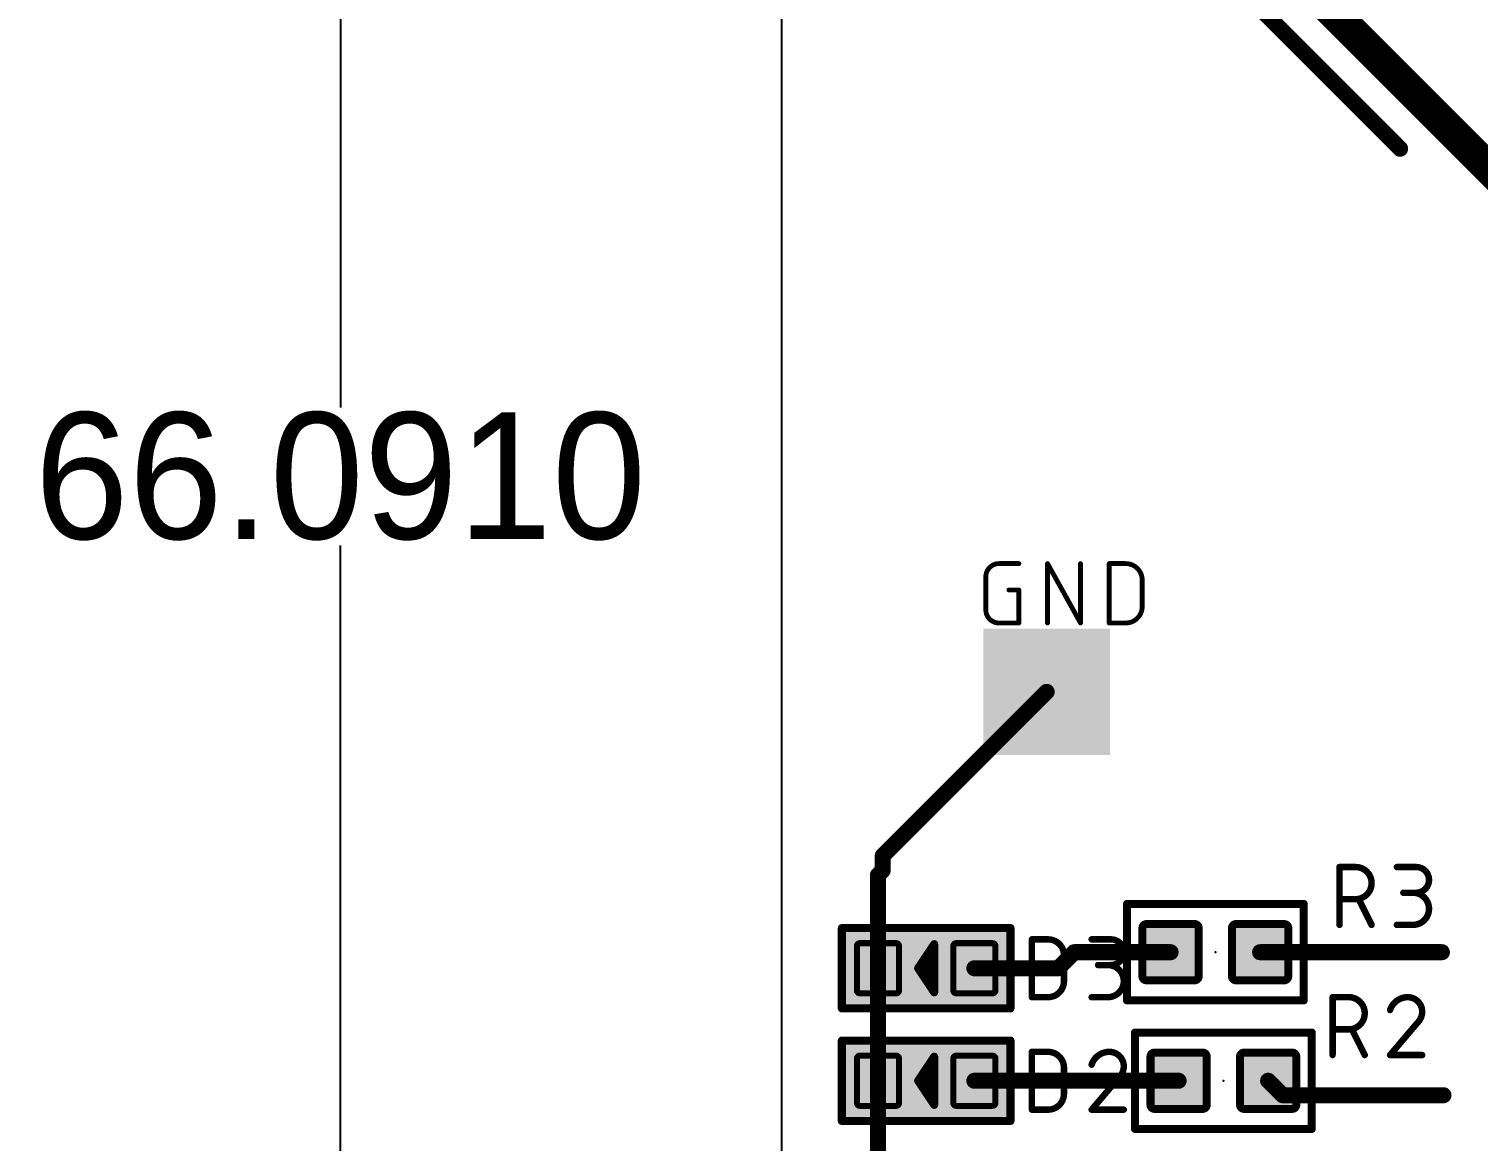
# Model space of a CAD drawing. Extents: x -12 to 108, y -5 to 75.
# Drawn here: x -11.9 to 11.01, y 22.54 to 40.12 of the extents above; entities that cross this region are included whole.
import ezdxf

# ---------------------------------------------------------------- set-up
doc = ezdxf.new("R2010")
doc.units = 0
doc.header["$MEASUREMENT"] = 0
doc.layers.get('0').update_dxf_attribs({"linetype": 'CONTINUOUS'})
doc.layers.get('Defpoints').update_dxf_attribs({"linetype": 'CONTINUOUS'})
for name, color, linetype in [('1', 12, 'CONTINUOUS'), ('20', 31, 'CONTINUOUS'), ('21', 41, 'CONTINUOUS'), ('23', 53, 'CONTINUOUS'), ('25', 253, 'CONTINUOUS'), ('39', 12, 'CONTINUOUS')]:
    doc.layers.add(name, color=color, linetype=linetype)
doc.dimstyles.new('Annotative', dxfattribs={"dimtxt": 0.18, "dimasz": 0.18, "dimexe": 0.18, "dimexo": 0.0625, "dimgap": 0.09, "dimtad": 0, "dimtih": 1, "dimtoh": 1, "dimdec": 4, "dimzin": 0, "dimdsep": 46, "dimtxsty": 'Standard', "dimcen": 0.09, "dimadec": 0, "dimazin": 0, "dimtfac": 1, "dimtdec": 4, "dimtofl": 0, "dimtmove": 0, "dimatfit": 3, "dimfxl": 1, "dimtolj": 1, "dimtzin": 0, "dimarcsym": 0})

# ---------------------------------------------------------------- blocks, each defined once
blk = doc.blocks.new('RECT')
blk.add_solid([(-0.5, -0.5), (0.5, -0.5), (-0.5, 0.5), (0.5, 0.5)])
blk = doc.blocks.new('RECT121920X142240R25')
at = {"const_width": 0.0953}
blk.add_lwpolyline([(0.3334, -0.3493), (0.3334, 0.3493, 0.4142), (0.2858, 0.3969), (-0.2858, 0.3969, 0.4142), (-0.3334, 0.3493), (-0.3334, -0.3493, 0.4142), (-0.2858, -0.3969), (0.2858, -0.3969, 0.4142)], format="xyb", close=True, dxfattribs=at)
blk.add_solid([(-0.3096, -0.3731), (0.3096, -0.3731), (-0.3096, 0.3731), (0.3096, 0.3731)])
blk = doc.blocks.new('RECT162560X162560R25')
at = {"const_width": 0.127}
blk.add_lwpolyline([(0.4445, -0.381), (0.4445, 0.381, 0.4142), (0.381, 0.4445), (-0.381, 0.4445, 0.4142), (-0.4445, 0.381), (-0.4445, -0.381, 0.4142), (-0.381, -0.4445), (0.381, -0.4445, 0.4142)], format="xyb", close=True, dxfattribs=at)
blk.add_solid([(-0.4064, -0.4064), (0.4064, -0.4064), (-0.4064, 0.4064), (0.4064, 0.4064)])
blk = doc.blocks.new('*D369')
at = {"layer": '21', "color": 0, "linetype": 'Continuous', "lineweight": -2, "transparency": 16777216}
for p, q in [((-0.063, 66.091), (-7.156, 66.091)), ((-6.976, 64.091), (-6.976, 34.136)), ((-6.976, 2), (-6.976, 31.956)), ((-0.063, 0), (-7.156, 0))]:
    blk.add_line(p, q, dxfattribs=at)
at = {"layer": '21', "color": 0, "linetype": 'Continuous', "transparency": 16777216}
for points in [[(-7.31, 64.091), (-6.643, 64.091), (-6.976, 66.091)], [(-7.31, 2), (-6.643, 2), (-6.976, 0)]]:
    blk.add_solid(points, dxfattribs=at)
at = {"layer": 'Defpoints', "color": 0, "linetype": 'Continuous', "transparency": 16777216}
for p in [(0, 66.091), (0, 0), (-6.976, 0)]:
    blk.add_point(p, dxfattribs=at)
at = {"layer": '21', "color": 0, "linetype": 'Continuous', "transparency": 16777216, "insert": (-6.976, 33.045), "char_height": 2, "attachment_point": 5}
blk.add_mtext('\\A1;66.0910', dxfattribs=at)

msp = doc.modelspace()

# ---------------------------------------------------------------- linework, layer by layer
at = {"layer": '1'}
for points, const_width in [([(6.2484, 41.7576), (9.779, 38.227)], 0.254), ([(7.7724, 41.3258), (16.0528, 33.0454)], 0.508), ([(1.6002, 27.051), (4.191, 29.6418)], 0.254), ([(1.6002, 26.8224), (1.6002, 27.051)], 0.254), ([(1.524, 26.7462), (1.6002, 26.8224)], 0.254), ([(1.524, 25.273), (1.524, 26.7462)], 0.254), ([(4.6261, 25.527), (4.3721, 25.273)], 0.254), ([(4.6261, 25.527), (6.1501, 25.527)], 0.254), ([(10.4394, 25.527), (7.5659, 25.527)], 0.254), ([(1.524, 23.495), (1.524, 25.273)], 0.254), ([(4.3721, 25.273), (3.048, 25.273)], 0.254), ([(1.524, 21.717), (1.524, 23.495)], 0.254), ([(6.2771, 23.495), (3.048, 23.495)], 0.254), ([(7.9215, 23.2664), (7.6929, 23.495)], 0.254), ([(10.4648, 23.2664), (7.9215, 23.2664)], 0.254)]:
    msp.add_lwpolyline(points, dxfattribs=dict(at, const_width=const_width))
at = {"layer": '1', "const_width": 0.127}
for points in [[(9.7341, 38.1821, 1), (9.8239, 38.2719)], [(4.2359, 29.5969, 1), (4.1461, 29.6867)], [(1.6637, 27.051, 1), (1.5367, 27.051)], [(1.5553, 27.0959, 1), (1.6451, 27.0061)], [(1.5875, 26.7462, 1), (1.4605, 26.7462)], [(1.4791, 26.7911, 1), (1.5689, 26.7013)], [(1.5367, 26.8224, 1), (1.6637, 26.8224)], [(1.6451, 26.7775, 1), (1.5553, 26.8673)], [(4.6261, 25.5905, 1), (4.6261, 25.4635)], [(4.671, 25.4821, 1), (4.5812, 25.5719)], [(6.1501, 25.4635, 1), (6.1501, 25.5905)], [(7.5659, 25.5905, 1), (7.5659, 25.4635)], [(10.4394, 25.4635, 1), (10.4394, 25.5905)], [(1.5875, 25.273, 1), (1.4605, 25.273)], [(1.4605, 25.273, 1), (1.5875, 25.273)], [(3.048, 25.3365, 1), (3.048, 25.2095)], [(4.3272, 25.3179, 1), (4.417, 25.2281)], [(4.3721, 25.2095, 1), (4.3721, 25.3365)], [(1.5875, 23.495, 1), (1.4605, 23.495)], [(3.048, 23.5585, 1), (3.048, 23.4315)], [(6.2771, 23.4315, 1), (6.2771, 23.5585)], [(7.7378, 23.5399, 1), (7.648, 23.4501)], [(1.4605, 23.495, 1), (1.5875, 23.495)], [(7.9215, 23.3299, 1), (7.9215, 23.2029)], [(7.8766, 23.2215, 1), (7.9664, 23.3113)], [(10.4648, 23.2029, 1), (10.4648, 23.3299)]]:
    msp.add_lwpolyline(points, format="xyb", dxfattribs=at)
at = {"layer": '20'}
msp.add_line((0, 66.091), (0, 0), dxfattribs=at)
at = {"layer": '21', "const_width": 0.0635}
for points in [[(5.461, 26.3208, 1), (5.461, 26.2573)], [(5.4928, 26.289, 1), (5.4293, 26.289)], [(8.2868, 26.289, 1), (8.2233, 26.289)], [(8.255, 26.2573, 1), (8.255, 26.3208)], [(0.9843, 25.908, 1), (0.9207, 25.908)], [(0.9525, 25.9398, 1), (0.9525, 25.8763)], [(3.6513, 25.908, 1), (3.5878, 25.908)], [(3.6195, 25.8763, 1), (3.6195, 25.9398)], [(2.4448, 25.654, 1), (2.3813, 25.654)], [(2.4394, 25.6364, 1), (2.3866, 25.6716)], [(2.3178, 25.4635, 1), (2.2542, 25.4635)], [(2.2596, 25.4811, 1), (2.3124, 25.4459)], [(2.3124, 25.4459, 1), (2.2596, 25.4811)], [(2.3813, 25.527, 1), (2.3177, 25.527)], [(2.1854, 25.2906, 1), (2.1326, 25.2554)], [(2.1326, 25.2906, 1), (2.1854, 25.2554)], [(2.2542, 25.0825, 1), (2.3178, 25.0825)], [(2.3124, 25.1001, 1), (2.2596, 25.0649)], [(2.2596, 25.0649, 1), (2.3124, 25.1001)], [(2.3177, 25.019, 1), (2.3813, 25.019)], [(2.3813, 24.892, 1), (2.4448, 24.892)], [(2.3866, 24.8744, 1), (2.4394, 24.9096)], [(5.461, 24.7967, 1), (5.461, 24.7333)], [(5.4293, 24.765, 1), (5.4928, 24.765)], [(8.2233, 24.765, 1), (8.2868, 24.765)], [(8.255, 24.7333, 1), (8.255, 24.7967)], [(0.9207, 24.638, 1), (0.9843, 24.638)], [(0.9525, 24.6698, 1), (0.9525, 24.6063)], [(3.5878, 24.638, 1), (3.6513, 24.638)], [(3.6195, 24.6063, 1), (3.6195, 24.6698)], [(5.588, 24.2888, 1), (5.588, 24.2253)], [(5.6197, 24.257, 1), (5.5563, 24.257)], [(8.4138, 24.257, 1), (8.3502, 24.257)], [(8.382, 24.2253, 1), (8.382, 24.2888)], [(0.9843, 24.13, 1), (0.9207, 24.13)], [(0.9525, 24.1618, 1), (0.9525, 24.0983)], [(3.6513, 24.13, 1), (3.5878, 24.13)], [(3.6195, 24.0983, 1), (3.6195, 24.1618)], [(2.4448, 23.876, 1), (2.3813, 23.876)], [(2.4394, 23.8584, 1), (2.3866, 23.8936)], [(2.3178, 23.6855, 1), (2.2542, 23.6855)], [(2.2596, 23.7031, 1), (2.3124, 23.6679)], [(2.3124, 23.6679, 1), (2.2596, 23.7031)], [(2.3813, 23.749, 1), (2.3177, 23.749)], [(2.1854, 23.5126, 1), (2.1326, 23.4774)], [(2.1326, 23.5126, 1), (2.1854, 23.4774)], [(2.3124, 23.3221, 1), (2.2596, 23.2869)], [(2.2542, 23.3045, 1), (2.3178, 23.3045)], [(2.2596, 23.2869, 1), (2.3124, 23.3221)], [(2.3177, 23.241, 1), (2.3813, 23.241)], [(2.3813, 23.114, 1), (2.4448, 23.114)], [(2.3866, 23.0964, 1), (2.4394, 23.1316)], [(0.9525, 22.8917, 1), (0.9525, 22.8283)], [(3.6195, 22.8283, 1), (3.6195, 22.8917)], [(0.9207, 22.86, 1), (0.9843, 22.86)], [(3.5878, 22.86, 1), (3.6513, 22.86)], [(5.588, 22.7647, 1), (5.588, 22.7013)], [(5.5563, 22.733, 1), (5.6197, 22.733)], [(8.3502, 22.733, 1), (8.4138, 22.733)], [(8.382, 22.7013, 1), (8.382, 22.7647)]]:
    msp.add_lwpolyline(points, format="xyb", dxfattribs=at)
at = {"layer": '21', "const_width": 0.127}
for points in [[(5.461, 26.289), (8.255, 26.289)], [(5.461, 24.765), (5.461, 26.289)], [(8.255, 26.289), (8.255, 24.765)], [(0.9525, 24.638), (0.9525, 25.908)], [(0.9525, 25.908), (3.6195, 25.908)], [(3.6195, 25.908), (3.6195, 24.638)], [(2.413, 25.654), (2.286, 25.4635)], [(2.413, 24.892), (2.413, 25.654)], [(2.286, 25.4635), (2.159, 25.273)], [(2.286, 25.0825), (2.286, 25.4635)], [(2.3495, 25.019), (2.3495, 25.527)], [(2.159, 25.273), (2.286, 25.0825)], [(2.286, 25.0825), (2.413, 24.892)], [(8.255, 24.765), (5.461, 24.765)], [(3.6195, 24.638), (0.9525, 24.638)], [(5.588, 24.257), (8.382, 24.257)], [(5.588, 22.733), (5.588, 24.257)], [(8.382, 24.257), (8.382, 22.733)], [(0.9525, 22.86), (0.9525, 24.13)], [(0.9525, 24.13), (3.6195, 24.13)], [(3.6195, 24.13), (3.6195, 22.86)], [(2.413, 23.876), (2.286, 23.6855)], [(2.413, 23.114), (2.413, 23.876)], [(2.286, 23.6855), (2.159, 23.495)], [(2.286, 23.3045), (2.286, 23.6855)], [(2.3495, 23.241), (2.3495, 23.749)], [(2.159, 23.495), (2.286, 23.3045)], [(2.286, 23.3045), (2.413, 23.114)], [(3.6195, 22.86), (0.9525, 22.86)], [(8.382, 22.733), (5.588, 22.733)]]:
    msp.add_lwpolyline(points, dxfattribs=at)
at = {"layer": '23'}
for p in [(4.191, 29.6418), (6.858, 25.527), (2.286, 25.273), (2.286, 23.495), (6.985, 23.495)]:
    msp.add_point(p, dxfattribs=at)
at = {"layer": '25'}
for points, const_width in [([(3.4379, 31.6697, 0.4142), (3.2291, 31.4609)], 0.0762), ([(3.4379, 31.6888, 1), (3.4379, 31.6507)], 0.0381), ([(3.4379, 31.6507, 1), (3.4379, 31.6887)], 0.0381), ([(3.7512, 31.6507, 1), (3.7512, 31.6888)], 0.0381), ([(4.2211, 31.679, 1), (4.1878, 31.6604)], 0.0381), ([(4.2235, 31.6697, 1), (4.1854, 31.6697)], 0.0381), ([(4.7456, 31.6697, 1), (4.7075, 31.6697)], 0.0381), ([(5.1798, 31.6888, 1), (5.1798, 31.6507)], 0.0381), ([(5.1989, 31.6697, 1), (5.1608, 31.6697)], 0.0381), ([(5.4409, 31.6888, 1), (5.4409, 31.6507)], 0.0381), ([(5.7019, 31.4086, 0.4142), (5.4409, 31.6697)], 0.0762), ([(5.4409, 31.6507, 1), (5.4409, 31.6888)], 0.0381), ([(3.2482, 31.4609, 1), (3.2101, 31.4609)], 0.0381), ([(3.2101, 31.4609, 1), (3.2482, 31.4609)], 0.0381), ([(5.721, 31.4086, 1), (5.6829, 31.4086)], 0.0381), ([(5.6829, 31.4086, 1), (5.721, 31.4086)], 0.0381), ([(3.5946, 31.2711, 1), (3.5946, 31.233)], 0.0381), ([(3.7703, 31.252, 1), (3.7322, 31.252)], 0.0381), ([(3.7512, 31.233, 1), (3.7512, 31.2711)], 0.0381), ([(3.2291, 30.9387, 0.4142), (3.4379, 30.7299)], 0.0762), ([(3.2482, 30.9387, 1), (3.2101, 30.9387)], 0.0381), ([(3.2101, 30.9387, 1), (3.2482, 30.9387)], 0.0381), ([(5.4409, 30.7299, 0.4142), (5.7019, 30.991)], 0.0762), ([(5.721, 30.991, 1), (5.6829, 30.991)], 0.0381), ([(5.6829, 30.991, 1), (5.721, 30.991)], 0.0381), ([(3.4379, 30.749, 1), (3.4379, 30.7109)], 0.0381), ([(3.4379, 30.7109, 1), (3.4379, 30.749)], 0.0381), ([(3.7322, 30.7299, 1), (3.7703, 30.7299)], 0.0381), ([(3.7512, 30.7109, 1), (3.7512, 30.749)], 0.0381), ([(4.1854, 30.7299, 1), (4.2235, 30.7299)], 0.0381), ([(4.7075, 30.7299, 1), (4.7456, 30.7299)], 0.0381), ([(4.7099, 30.7206, 1), (4.7432, 30.7392)], 0.0381), ([(5.1798, 30.749, 1), (5.1798, 30.7109)], 0.0381), ([(5.1608, 30.7299, 1), (5.1989, 30.7299)], 0.0381), ([(5.4409, 30.7489, 1), (5.4409, 30.7109)], 0.0381), ([(5.4409, 30.7109, 1), (5.4409, 30.749)], 0.0381), ([(8.8458, 26.8732, 1), (8.795, 26.8732)], 0.0508), ([(8.8204, 26.8986, 1), (8.8204, 26.8478)], 0.0508), ([(9.0744, 26.3652, 1), (9.0744, 26.8732)], 0.1016), ([(9.0744, 26.8986, 1), (9.0744, 26.8478)], 0.0508), ([(9.0744, 26.8478, 1), (9.0744, 26.8986)], 0.0508), ([(9.7282, 26.8986, 1), (9.7282, 26.8478)], 0.0508), ([(10.033, 26.4668, 1), (10.033, 26.8732)], 0.1016), ([(10.033, 26.8986, 1), (10.033, 26.8478)], 0.0508), ([(10.033, 26.8478, 1), (10.033, 26.8986)], 0.0508), ([(8.8204, 26.3906, 1), (8.8204, 26.3398)], 0.0508), ([(9.0744, 26.3906, 1), (9.0744, 26.3398)], 0.0508), ([(9.0744, 26.3398, 1), (9.0744, 26.3906)], 0.0508), ([(9.1479, 26.3766, 1), (9.1025, 26.3538)], 0.0508), ([(9.8298, 26.4922, 1), (9.8298, 26.4414)], 0.0508), ([(9.9822, 25.9588, 1), (9.9822, 26.4668)], 0.1016), ([(9.9822, 26.4922, 1), (9.9822, 26.4414)], 0.0508), ([(10.033, 26.4922, 1), (10.033, 26.4414)], 0.0508), ([(10.033, 26.4414, 1), (10.033, 26.4922)], 0.0508), ([(8.795, 25.9588, 1), (8.8458, 25.9588)], 0.0508), ([(9.3057, 25.9474, 1), (9.3511, 25.9702)], 0.0508), ([(9.7282, 25.9842, 1), (9.7282, 25.9334)], 0.0508), ([(9.9822, 25.9842, 1), (9.9822, 25.9334)], 0.0508), ([(9.9822, 25.9334, 1), (9.9822, 25.9842)], 0.0508), ([(3.9827, 25.7302, 1), (3.9319, 25.7302)], 0.0508), ([(3.9573, 25.7556, 1), (3.9573, 25.7048)], 0.0508), ([(4.4653, 25.4762, 0.4142), (4.2113, 25.7302)], 0.1016), ([(4.2113, 25.7556, 1), (4.2113, 25.7048)], 0.0508), ([(4.2113, 25.7048, 1), (4.2113, 25.7556)], 0.0508), ([(4.9022, 25.7556, 1), (4.9022, 25.7048)], 0.0508), ([(5.207, 25.3238, 1), (5.207, 25.7302)], 0.1016), ([(5.207, 25.7556, 1), (5.207, 25.7048)], 0.0508), ([(5.207, 25.7048, 1), (5.207, 25.7556)], 0.0508), ([(4.4907, 25.4762, 1), (4.4399, 25.4762)], 0.0508), ([(4.4399, 25.4762, 1), (4.4907, 25.4762)], 0.0508), ([(5.0038, 25.3492, 1), (5.0038, 25.2984)], 0.0508), ([(5.1562, 24.8158, 1), (5.1562, 25.3238)], 0.1016), ([(5.1562, 25.3492, 1), (5.1562, 25.2984)], 0.0508), ([(5.207, 25.3492, 1), (5.207, 25.2984)], 0.0508), ([(5.207, 25.2984, 1), (5.207, 25.3492)], 0.0508), ([(4.2113, 24.8158, 0.4142), (4.4653, 25.0698)], 0.1016), ([(4.4907, 25.0698, 1), (4.4399, 25.0698)], 0.0508), ([(4.4399, 25.0698, 1), (4.4907, 25.0698)], 0.0508), ([(3.9573, 24.8412, 1), (3.9573, 24.7904)], 0.0508), ([(3.9319, 24.8158, 1), (3.9827, 24.8158)], 0.0508), ([(4.2113, 24.8412, 1), (4.2113, 24.7904)], 0.0508), ([(4.2113, 24.7904, 1), (4.2113, 24.8412)], 0.0508), ([(4.9022, 24.8412, 1), (4.9022, 24.7904)], 0.0508), ([(5.1562, 24.8412, 1), (5.1562, 24.7904)], 0.0508), ([(5.1562, 24.7904, 1), (5.1562, 24.8412)], 0.0508), ([(8.7376, 24.8158, 1), (8.6868, 24.8158)], 0.0508), ([(8.7122, 24.8412, 1), (8.7122, 24.7904)], 0.0508), ([(8.9662, 24.3078, 1), (8.9662, 24.8158)], 0.1016), ([(8.9662, 24.8412, 1), (8.9662, 24.7904)], 0.0508), ([(8.9662, 24.7904, 1), (8.9662, 24.8412)], 0.0508), ([(9.8994, 24.8158, 0.3252), (9.62, 24.6126)], 0.1016), ([(10.128, 24.5872, 0.4142), (9.8994, 24.8158)], 0.1016), ([(9.8994, 24.8412, 1), (9.8994, 24.7904)], 0.0508), ([(9.8994, 24.7904, 1), (9.8994, 24.8412)], 0.0508), ([(9.5958, 24.6204, 1), (9.6441, 24.6048)], 0.0508), ([(10.0518, 24.4094, 0.2053), (10.128, 24.5872)], 0.1016), ([(10.1534, 24.5872, 1), (10.1026, 24.5872)], 0.0508), ([(10.1026, 24.5872, 1), (10.1534, 24.5872)], 0.0508), ([(8.7122, 24.3332, 1), (8.7122, 24.2824)], 0.0508), ([(8.9662, 24.3332, 1), (8.9662, 24.2824)], 0.0508), ([(8.9662, 24.2824, 1), (8.9662, 24.3332)], 0.0508), ([(9.0397, 24.3192, 1), (8.9943, 24.2964)], 0.0508), ([(10.0343, 24.4278, 1), (10.0693, 24.391)], 0.0508), ([(10.0711, 24.3929, 1), (10.0324, 24.4259)], 0.0508), ([(3.9827, 23.9522, 1), (3.9319, 23.9522)], 0.0508), ([(3.9573, 23.9776, 1), (3.9573, 23.9268)], 0.0508), ([(4.4653, 23.6982, 0.4142), (4.2113, 23.9522)], 0.1016), ([(4.2113, 23.9776, 1), (4.2113, 23.9268)], 0.0508), ([(4.2113, 23.9268, 1), (4.2113, 23.9776)], 0.0508), ([(5.1816, 23.9522, 0.3252), (4.9022, 23.749)], 0.1016), ([(5.4102, 23.7236, 0.4142), (5.1816, 23.9522)], 0.1016), ([(5.1816, 23.9776, 1), (5.1816, 23.9268)], 0.0508), ([(5.1816, 23.9268, 1), (5.1816, 23.9776)], 0.0508), ([(8.6868, 23.9014, 1), (8.7376, 23.9014)], 0.0508), ([(9.1975, 23.89, 1), (9.2429, 23.9128)], 0.0508), ([(9.6006, 23.9179, 1), (9.6393, 23.8849)], 0.0508), ([(9.62, 23.9268, 1), (9.62, 23.876)], 0.0508), ([(10.128, 23.876, 1), (10.128, 23.9268)], 0.0508), ([(4.4907, 23.6982, 1), (4.4399, 23.6982)], 0.0508), ([(4.4399, 23.6982, 1), (4.4907, 23.6982)], 0.0508), ([(4.878, 23.7568, 1), (4.9264, 23.7412)], 0.0508), ([(5.334, 23.5458, 0.2053), (5.4102, 23.7236)], 0.1016), ([(5.4356, 23.7236, 1), (5.3848, 23.7236)], 0.0508), ([(5.3848, 23.7236, 1), (5.4356, 23.7236)], 0.0508), ([(5.3165, 23.5642, 1), (5.3515, 23.5274)], 0.0508), ([(5.3534, 23.5293, 1), (5.3146, 23.5623)], 0.0508), ([(4.2113, 23.0378, 0.4142), (4.4653, 23.2918)], 0.1016), ([(4.4907, 23.2918, 1), (4.4399, 23.2918)], 0.0508), ([(4.4399, 23.2918, 1), (4.4907, 23.2918)], 0.0508), ([(3.9573, 23.0632, 1), (3.9573, 23.0124)], 0.0508), ([(3.9319, 23.0378, 1), (3.9827, 23.0378)], 0.0508), ([(4.2113, 23.0632, 1), (4.2113, 23.0124)], 0.0508), ([(4.2113, 23.0124, 1), (4.2113, 23.0632)], 0.0508), ([(4.8828, 23.0543, 1), (4.9216, 23.0213)], 0.0508), ([(4.9022, 23.0632, 1), (4.9022, 23.0124)], 0.0508), ([(5.4102, 23.0124, 1), (5.4102, 23.0632)], 0.0508)]:
    msp.add_lwpolyline(points, format="xyb", dxfattribs=dict(at, const_width=const_width))
for points, const_width in [([(3.4379, 31.6697), (3.7512, 31.6697)], 0.0762), ([(4.2045, 30.7299), (4.2045, 31.6697)], 0.0762), ([(4.2045, 31.6697), (4.7266, 30.7299)], 0.0762), ([(4.7266, 30.7299), (4.7266, 31.6697)], 0.0762), ([(5.1798, 30.7299), (5.1798, 31.6697)], 0.0762), ([(5.1798, 31.6697), (5.4409, 31.6697)], 0.0762), ([(3.2291, 30.9387), (3.2291, 31.4609)], 0.0762), ([(5.7019, 31.4086), (5.7019, 30.991)], 0.0762), ([(3.5946, 31.252), (3.7512, 31.252)], 0.0762), ([(3.7512, 31.252), (3.7512, 30.7299)], 0.0762), ([(3.7512, 30.7299), (3.4379, 30.7299)], 0.0762), ([(5.4409, 30.7299), (5.1798, 30.7299)], 0.0762), ([(8.8204, 25.9588), (8.8204, 26.8732)], 0.1016), ([(8.8204, 26.8732), (9.0744, 26.8732)], 0.1016), ([(9.7282, 26.8732), (10.033, 26.8732)], 0.1016), ([(9.0744, 26.3652), (8.8204, 26.3652)], 0.1016), ([(9.3284, 25.9588), (9.1252, 26.3652)], 0.1016), ([(10.033, 26.4668), (9.8298, 26.4668)], 0.1016), ([(9.7282, 25.9588), (9.9822, 25.9588)], 0.1016), ([(3.9573, 24.8158), (3.9573, 25.7302)], 0.1016), ([(3.9573, 25.7302), (4.2113, 25.7302)], 0.1016), ([(4.9022, 25.7302), (5.207, 25.7302)], 0.1016), ([(4.4653, 25.4762), (4.4653, 25.0698)], 0.1016), ([(5.207, 25.3238), (5.0038, 25.3238)], 0.1016), ([(4.2113, 24.8158), (3.9573, 24.8158)], 0.1016), ([(4.9022, 24.8158), (5.1562, 24.8158)], 0.1016), ([(8.7122, 23.9014), (8.7122, 24.8158)], 0.1016), ([(8.7122, 24.8158), (8.9662, 24.8158)], 0.1016), ([(8.9662, 24.3078), (8.7122, 24.3078)], 0.1016), ([(9.2202, 23.9014), (9.017, 24.3078)], 0.1016), ([(10.0518, 24.4094), (9.62, 23.9014)], 0.1016), ([(3.9573, 23.0378), (3.9573, 23.9522)], 0.1016), ([(3.9573, 23.9522), (4.2113, 23.9522)], 0.1016), ([(9.62, 23.9014), (10.128, 23.9014)], 0.1016), ([(4.4653, 23.6982), (4.4653, 23.2918)], 0.1016), ([(5.334, 23.5458), (4.9022, 23.0378)], 0.1016), ([(4.2113, 23.0378), (3.9573, 23.0378)], 0.1016), ([(4.9022, 23.0378), (5.4102, 23.0378)], 0.1016)]:
    msp.add_lwpolyline(points, dxfattribs=dict(at, const_width=const_width))

# ---------------------------------------------------------------- block references
at = {"layer": '1', "xscale": 2, "yscale": 2}
msp.add_blockref('RECT', (4.191, 29.6418), dxfattribs=at)
at = {"layer": '1'}
for p in [(6.1501, 25.527), (7.5659, 25.527), (6.2771, 23.495), (7.6929, 23.495)]:
    msp.add_blockref('RECT162560X162560R25', p, dxfattribs=at)
at = {"layer": '1', "rotation": 180}
for p in [(1.524, 25.273), (3.048, 25.273), (1.524, 23.495), (3.048, 23.495)]:
    msp.add_blockref('RECT121920X142240R25', p, dxfattribs=at)
at = {"layer": '39', "xscale": 2.54, "yscale": 1.143, "rotation": 180}
for p in [(2.286, 25.273), (2.286, 23.495)]:
    msp.add_blockref('RECT', p, dxfattribs=at)

# ---------------------------------------------------------------- dimensions: what is measured, and where the dimension line sits
at = {"layer": '21', "linetype": 'Continuous'}
dim = msp.add_linear_dim(base=(-6.97641, 0), p1=(0, 66.091), p2=(0, 0), angle=90, dimstyle='Annotative', override={"dimtxt": 2, "dimasz": 2}, dxfattribs=at)
dim.commit()
dim.dimension.update_dxf_attribs({"geometry": '*D369', "text_midpoint": (-6.97641, 33.0455)})

doc.saveas('drawing.dxf')
